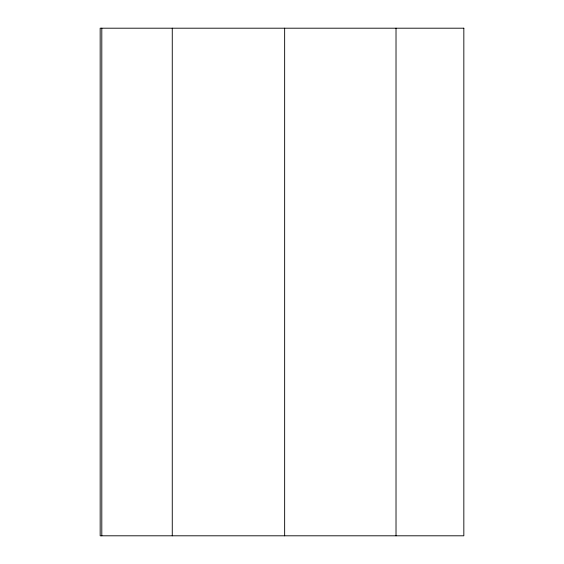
<?xml version="1.0" encoding="UTF-8"?>
<svg xmlns="http://www.w3.org/2000/svg" width="564" height="564" viewBox="0 0 564 564"><rect width="100%" height="100%" fill="white"/><g stroke="black" fill="none" stroke-linecap="round" stroke-linejoin="round"><path stroke-width="0.85" d="M396.02 28.2L396.02 535.8M284.651 28.2L284.651 535.8M172.267 28.2L172.267 535.8M101.802 28.2L101.802 535.8M463.834 28.2L100.166 28.2L100.166 535.8L463.834 535.8L463.834 28.2"/></g></svg>
